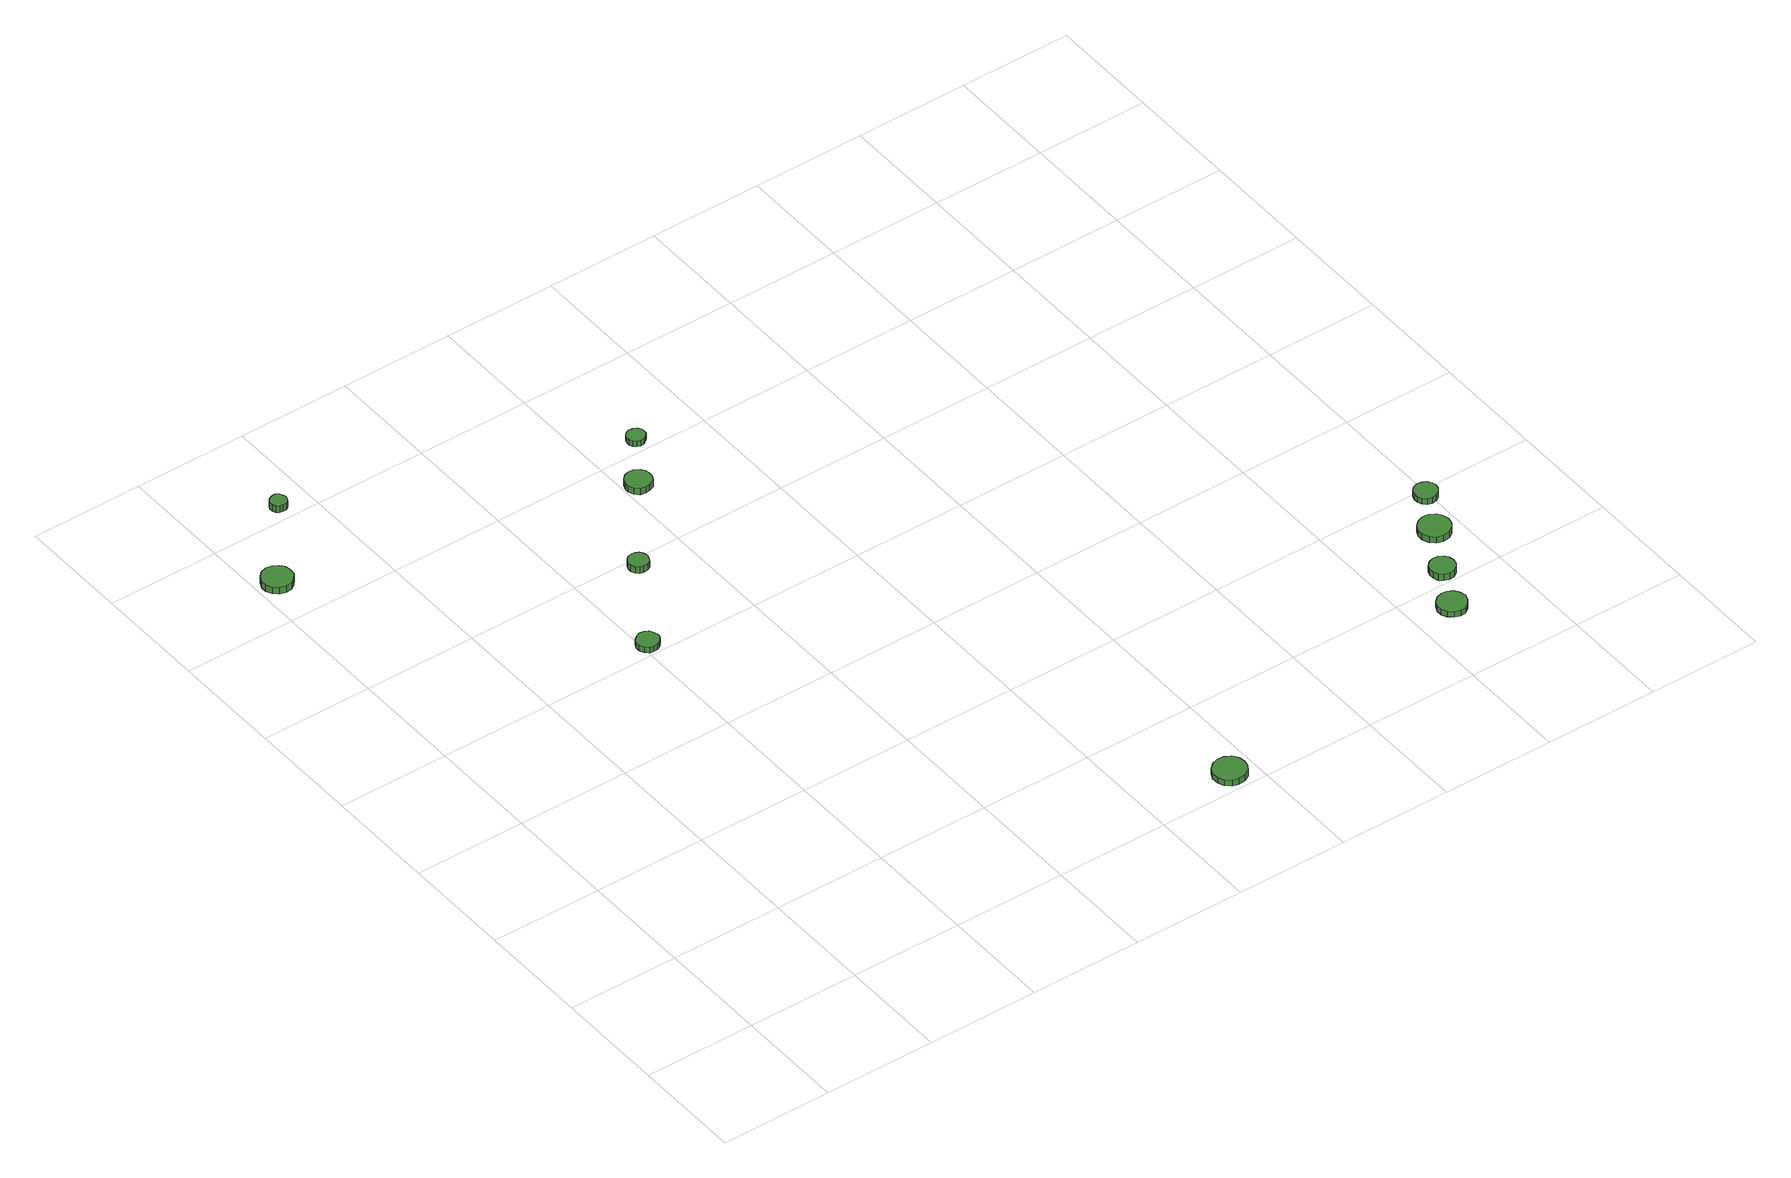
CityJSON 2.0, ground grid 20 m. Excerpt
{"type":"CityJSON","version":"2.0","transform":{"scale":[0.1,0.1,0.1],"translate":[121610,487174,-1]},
"CityObjects":{
"tree1":{"type":"SolitaryVegetationObject","attributes":{"function":"something"},"geometry":[{"type":"MultiSurface","lod":"1","boundaries":[[[0,1,2,3,4,5,6,7,8,9,10,11,12,13,14]],[[15,16,17,18,19,20,21,22,23,24,25,26,27,28,29]],[[0,29,28,1]],[[1,28,27,2]],[[2,27,26,3]],[[3,26,25,4]],[[4,25,24,5]],[[5,24,23,6]],[[6,23,22,7]],[[7,22,21,8]],[[8,21,20,9]],[[9,20,19,10]],[[10,19,18,11]],[[11,18,17,12]],[[12,17,16,13]],[[13,16,15,14]],[[14,15,29,0]]]}]},
"tree2":{"type":"SolitaryVegetationObject","attributes":{"function":"something"},"geometry":[{"type":"MultiSurface","lod":"1","boundaries":[[[30,31,32,33,34,35,36,37,38,39,40,41,42,43,44]],[[45,46,47,48,49,50,51,52,53,54,55,56,57,58,59]],[[30,59,58,31]],[[31,58,57,32]],[[32,57,56,33]],[[33,56,55,34]],[[34,55,54,35]],[[35,54,53,36]],[[36,53,52,37]],[[37,52,51,38]],[[38,51,50,39]],[[39,50,49,40]],[[40,49,48,41]],[[41,48,47,42]],[[42,47,46,43]],[[43,46,45,44]],[[44,45,59,30]]]}]},
"tree3":{"type":"SolitaryVegetationObject","attributes":{"function":"something"},"geometry":[{"type":"MultiSurface","lod":"1","boundaries":[[[60,61,62,63,64,65,66,67,68,69,70,71,72,73,74]],[[75,76,77,78,79,80,81,82,83,84,85,86,87,88,89]],[[60,89,88,61]],[[61,88,87,62]],[[62,87,86,63]],[[63,86,85,64]],[[64,85,84,65]],[[65,84,83,66]],[[66,83,82,67]],[[67,82,81,68]],[[68,81,80,69]],[[69,80,79,70]],[[70,79,78,71]],[[71,78,77,72]],[[72,77,76,73]],[[73,76,75,74]],[[74,75,89,60]]]}]},
"tree4":{"type":"SolitaryVegetationObject","attributes":{"function":"something"},"geometry":[{"type":"MultiSurface","lod":"1","boundaries":[[[90,91,92,93,94,95,96,97,98,99,100,101,102,103,104]],[[105,106,107,108,109,110,111,112,113,114,115,116,117,118,119]],[[90,119,118,91]],[[91,118,117,92]],[[92,117,116,93]],[[93,116,115,94]],[[94,115,114,95]],[[95,114,113,96]],[[96,113,112,97]],[[97,112,111,98]],[[98,111,110,99]],[[99,110,109,100]],[[100,109,108,101]],[[101,108,107,102]],[[102,107,106,103]],[[103,106,105,104]],[[104,105,119,90]]]}]},
"tree5":{"type":"SolitaryVegetationObject","attributes":{"function":"something"},"geometry":[{"type":"MultiSurface","lod":"1","boundaries":[[[120,121,122,123,124,125,126,127,128,129,130,131,132,133,134]],[[135,136,137,138,139,140,141,142,143,144,145,146,147,148,149]],[[120,149,148,121]],[[121,148,147,122]],[[122,147,146,123]],[[123,146,145,124]],[[124,145,144,125]],[[125,144,143,126]],[[126,143,142,127]],[[127,142,141,128]],[[128,141,140,129]],[[129,140,139,130]],[[130,139,138,131]],[[131,138,137,132]],[[132,137,136,133]],[[133,136,135,134]],[[134,135,149,120]]]}]},
"tree6":{"type":"SolitaryVegetationObject","attributes":{"function":"something"},"geometry":[{"type":"MultiSurface","lod":"1","boundaries":[[[150,151,152,153,154,155,156,157,158,159,160,161,162,163,164]],[[165,166,167,168,169,170,171,172,173,174,175,176,177,178,179]],[[150,179,178,151]],[[151,178,177,152]],[[152,177,176,153]],[[153,176,175,154]],[[154,175,174,155]],[[155,174,173,156]],[[156,173,172,157]],[[157,172,171,158]],[[158,171,170,159]],[[159,170,169,160]],[[160,169,168,161]],[[161,168,167,162]],[[162,167,166,163]],[[163,166,165,164]],[[164,165,179,150]]]}]},
"tree7":{"type":"SolitaryVegetationObject","attributes":{"function":"something"},"geometry":[{"type":"MultiSurface","lod":"1","boundaries":[[[180,181,182,183,184,185,186,187,188,189,190,191,192,193,194]],[[195,196,197,198,199,200,201,202,203,204,205,206,207,208,209]],[[180,209,208,181]],[[181,208,207,182]],[[182,207,206,183]],[[183,206,205,184]],[[184,205,204,185]],[[185,204,203,186]],[[186,203,202,187]],[[187,202,201,188]],[[188,201,200,189]],[[189,200,199,190]],[[190,199,198,191]],[[191,198,197,192]],[[192,197,196,193]],[[193,196,195,194]],[[194,195,209,180]]]}]},
"tree8":{"type":"SolitaryVegetationObject","attributes":{"function":"something"},"geometry":[{"type":"MultiSurface","lod":"1","boundaries":[[[210,211,212,213,214,215,216,217,218,219,220,221,222,223,224]],[[225,226,227,228,229,230,231,232,233,234,235,236,237,238,239]],[[210,239,238,211]],[[211,238,237,212]],[[212,237,236,213]],[[213,236,235,214]],[[214,235,234,215]],[[215,234,233,216]],[[216,233,232,217]],[[217,232,231,218]],[[218,231,230,219]],[[219,230,229,220]],[[220,229,228,221]],[[221,228,227,222]],[[222,227,226,223]],[[223,226,225,224]],[[224,225,239,210]]]}]},
"tree9":{"type":"SolitaryVegetationObject","attributes":{"function":"something"},"geometry":[{"type":"MultiSurface","lod":"1","boundaries":[[[240,241,242,243,244,245,246,247,248,249,250,251,252,253,254]],[[255,256,257,258,259,260,261,262,263,264,265,266,267,268,269]],[[240,269,268,241]],[[241,268,267,242]],[[242,267,266,243]],[[243,266,265,244]],[[244,265,264,245]],[[245,264,263,246]],[[246,263,262,247]],[[247,262,261,248]],[[248,261,260,249]],[[249,260,259,250]],[[250,259,258,251]],[[251,258,257,252]],[[252,257,256,253]],[[253,256,255,254]],[[254,255,269,240]]]}]},
"tree10":{"type":"SolitaryVegetationObject","attributes":{"function":"something"},"geometry":[{"type":"MultiSurface","lod":"1","boundaries":[[[270,271,272,273,274,275,276,277,278,279,280,281,282,283,284]],[[285,286,287,288,289,290,291,292,293,294,295,296,297,298,299]],[[270,299,298,271]],[[271,298,297,272]],[[272,297,296,273]],[[273,296,295,274]],[[274,295,294,275]],[[275,294,293,276]],[[276,293,292,277]],[[277,292,291,278]],[[278,291,290,279]],[[279,290,289,280]],[[280,289,288,281]],[[281,288,287,282]],[[282,287,286,283]],[[283,286,285,284]],[[284,285,299,270]]]}]},
"tree11":{"type":"SolitaryVegetationObject","attributes":{"function":"something"},"geometry":[{"type":"MultiSurface","lod":"1","boundaries":[[[300,301,302,303,304,305,306,307,308,309,310,311,312,313,314]],[[315,316,317,318,319,320,321,322,323,324,325,326,327,328,329]],[[300,329,328,301]],[[301,328,327,302]],[[302,327,326,303]],[[303,326,325,304]],[[304,325,324,305]],[[305,324,323,306]],[[306,323,322,307]],[[307,322,321,308]],[[308,321,320,309]],[[309,320,319,310]],[[310,319,318,311]],[[311,318,317,312]],[[312,317,316,313]],[[313,316,315,314]],[[314,315,329,300]]]}]}
},
"vertices":[
[58,1280,24],[56,1291,24],[49,1300,24],[40,1305,24],[29,1307,24],[18,1303,24],[10,1296,24],[5,1285,24],[5,1274,24],[10,1264,24],[18,1257,24],[29,1253,24],[40,1254,24],[49,1260,24],[56,1269,24],[56,1269,11],[49,1260,11],[40,1254,11],[29,1253,11],[18,1257,11],[10,1264,11],[5,1274,11],[5,1285,11],[10,1296,11],[18,1303,11],[29,1307,11],[40,1305,11],[49,1300,11],[56,1291,11],[58,1280,11],
[156,1425,24],[154,1431,24],[151,1436,24],[146,1439,24],[140,1439,24],[134,1437,24],[130,1433,24],[127,1428,24],[127,1422,24],[130,1416,24],[134,1412,24],[140,1411,24],[146,1411,24],[151,1414,24],[154,1419,24],[154,1419,11],[151,1414,11],[146,1411,11],[140,1411,11],[134,1412,11],[130,1416,11],[127,1422,11],[127,1428,11],[130,1433,11],[134,1437,11],[140,1439,11],[146,1439,11],[151,1436,11],[154,1431,11],[156,1425,11],
[430,822,17],[428,830,17],[423,837,17],[416,841,17],[408,842,17],[401,839,17],[395,834,17],[391,826,17],[391,818,17],[395,811,17],[401,805,17],[408,803,17],[416,804,17],[423,808,17],[428,814,17],[428,814,6],[423,808,6],[416,804,6],[408,803,6],[401,805,6],[395,811,6],[391,818,6],[391,826,6],[395,834,6],[401,839,6],[408,842,6],[416,841,6],[423,837,6],[428,830,6],[430,822,6],
[526,978,22],[524,986,22],[520,992,22],[514,995,22],[506,996,22],[499,994,22],[494,989,22],[491,982,22],[491,975,22],[494,968,22],[499,963,22],[506,961,22],[514,962,22],[520,965,22],[524,971,22],[524,971,9],[520,965,9],[514,962,9],[506,961,9],[499,963,9],[494,968,9],[491,975,9],[491,982,9],[494,989,9],[499,994,9],[506,996,9],[514,995,9],[520,992,9],[524,986,9],[526,978,9],
[645,1132,23],[643,1142,23],[638,1149,23],[629,1154,23],[620,1155,23],[611,1152,23],[604,1146,23],[600,1137,23],[600,1128,23],[604,1119,23],[611,1112,23],[620,1110,23],[629,1111,23],[638,1115,23],[643,1123,23],[643,1123,10],[638,1115,10],[629,1111,10],[620,1110,10],[611,1112,10],[604,1119,10],[600,1128,10],[600,1137,10],[604,1146,10],[611,1152,10],[620,1155,10],[629,1154,10],[638,1149,10],[643,1142,10],[645,1132,10],
[984,36,16],[982,48,16],[975,58,16],[964,64,16],[952,65,16],[941,61,16],[932,53,16],[927,42,16],[927,30,16],[932,19,16],[941,11,16],[952,8,16],[964,9,16],[975,15,16],[982,25,16],[982,25,4],[975,15,4],[964,9,4],[952,8,4],[941,11,4],[932,19,4],[927,30,4],[927,42,4],[932,53,4],[941,61,4],[952,65,4],[964,64,4],[975,58,4],[982,48,4],[984,36,4],
[702,1224,17],[701,1231,17],[697,1236,17],[691,1239,17],[684,1240,17],[678,1238,17],[673,1234,17],[671,1228,17],[671,1221,17],[673,1215,17],[678,1211,17],[684,1209,17],[691,1209,17],[697,1213,17],[701,1218,17],[701,1218,6],[697,1213,6],[691,1209,6],[684,1209,6],[678,1211,6],[673,1215,6],[671,1221,6],[671,1228,6],[673,1234,6],[678,1238,6],[684,1240,6],[691,1239,6],[697,1236,6],[701,1231,6],[702,1224,6],
[1496,149,16],[1493,159,16],[1487,168,16],[1478,173,16],[1468,174,16],[1458,171,16],[1450,164,16],[1445,154,16],[1445,143,16],[1450,134,16],[1458,127,16],[1468,123,16],[1478,124,16],[1487,130,16],[1493,138,16],[1493,138,5],[1487,130,5],[1478,124,5],[1468,123,5],[1458,127,5],[1450,134,5],[1445,143,5],[1445,154,5],[1450,164,5],[1458,171,5],[1468,174,5],[1478,173,5],[1487,168,5],[1493,159,5],[1496,149,5],
[1530,225,18],[1528,234,18],[1523,241,18],[1515,246,18],[1506,247,18],[1497,244,18],[1490,238,18],[1487,230,18],[1487,221,18],[1490,212,18],[1497,206,18],[1506,203,18],[1515,204,18],[1523,209,18],[1528,216,18],[1528,216,5],[1523,209,5],[1515,204,5],[1506,203,5],[1497,206,5],[1490,212,5],[1487,221,5],[1487,230,5],[1490,238,5],[1497,244,5],[1506,247,5],[1515,246,5],[1523,241,5],[1528,234,5],[1530,225,5],
[1583,309,17],[1580,321,17],[1574,330,17],[1564,336,17],[1552,337,17],[1541,333,17],[1533,326,17],[1528,315,17],[1528,304,17],[1533,293,17],[1541,285,17],[1552,282,17],[1564,283,17],[1574,289,17],[1580,298,17],[1580,298,5],[1574,289,5],[1564,283,5],[1552,282,5],[1541,285,5],[1533,293,5],[1528,304,5],[1528,315,5],[1533,326,5],[1541,333,5],[1552,337,5],[1564,336,5],[1574,330,5],[1580,321,5],[1583,309,5],
[1615,385,17],[1613,393,17],[1608,400,17],[1601,404,17],[1592,405,17],[1584,402,17],[1578,397,17],[1575,389,17],[1575,381,17],[1578,373,17],[1584,367,17],[1592,365,17],[1601,366,17],[1608,370,17],[1613,377,17],[1613,377,5],[1608,370,5],[1601,366,5],[1592,365,5],[1584,367,5],[1578,373,5],[1575,381,5],[1575,389,5],[1578,397,5],[1584,402,5],[1592,405,5],[1601,404,5],[1608,400,5],[1613,393,5],[1615,385,5]
]}
